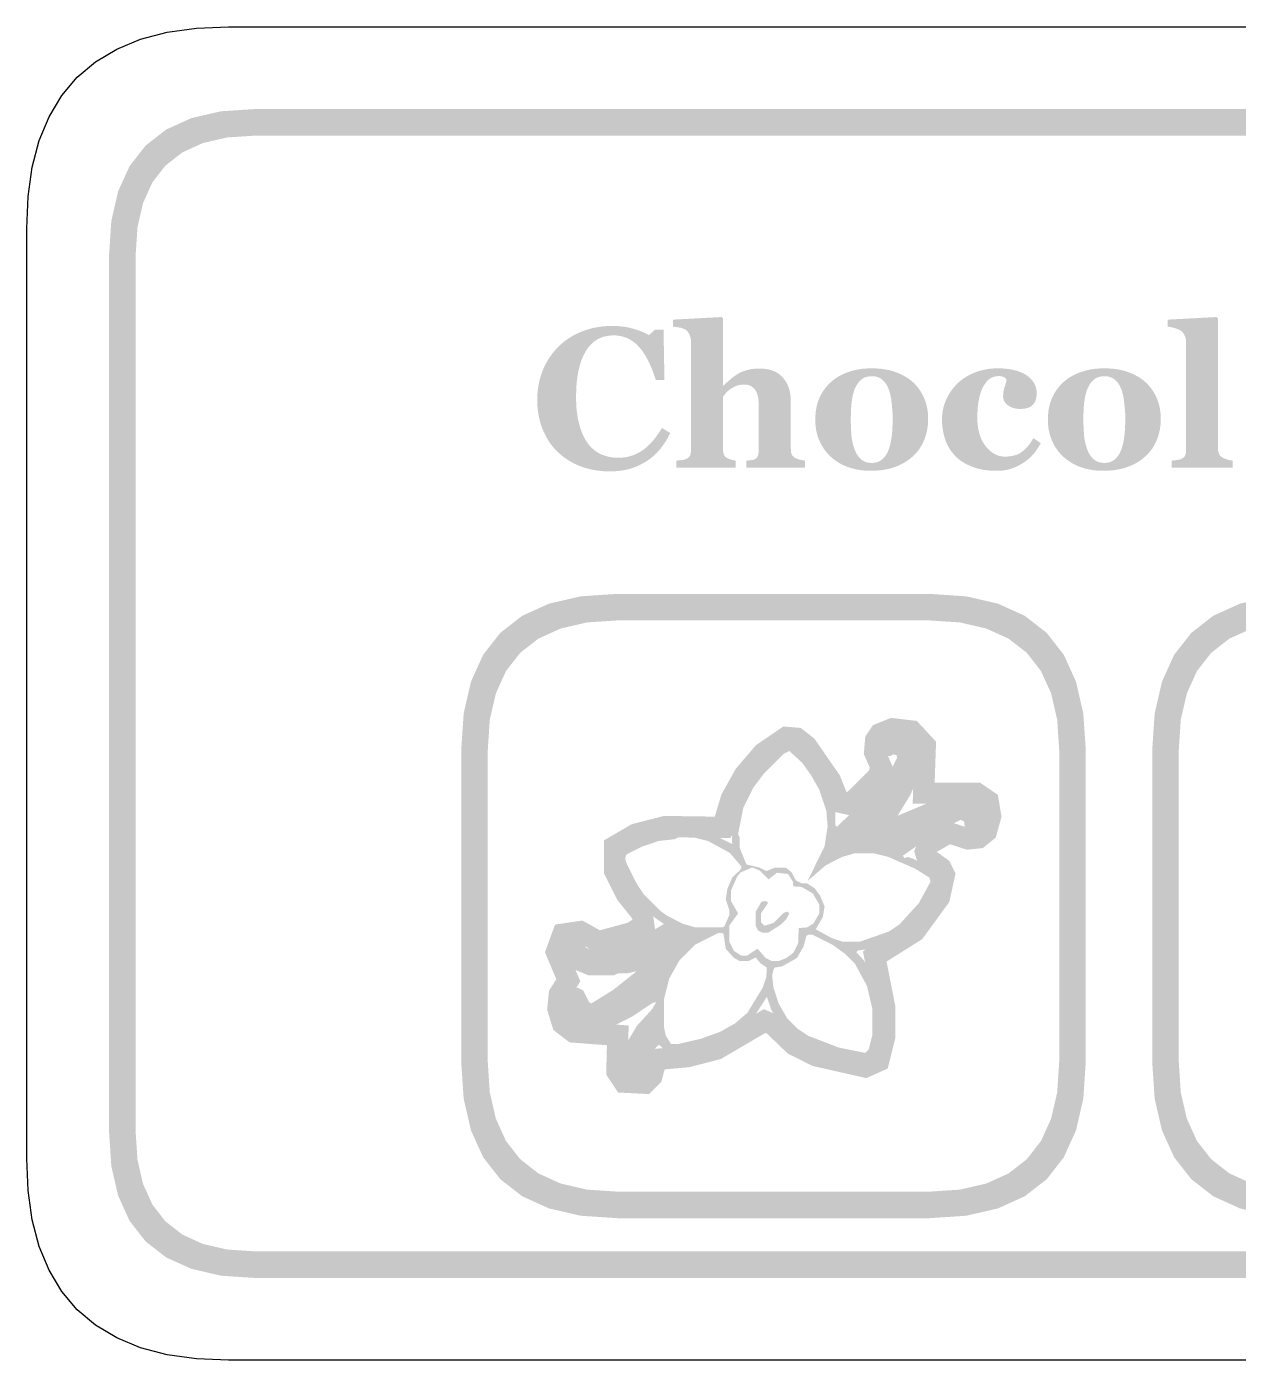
# Model space of a CAD drawing. Header units: millimetres. Extents: x 4 to 272, y 4 to 144.
# Drawn here: x 139.96 to 158.2, y 51.96 to 72.04 of the extents above; entities that cross this region are included whole.
import ezdxf

# ---------------------------------------------------------------- set-up
doc = ezdxf.new("R2010")
doc.units = ezdxf.units.MM
doc.layers.add('CUT', color=1, linetype='Continuous')
doc.layers.add('RASTER', color=7, linetype='Continuous')

msp = doc.modelspace()

# ---------------------------------------------------------------- hatches: boundary and pattern name
at = {"layer": 'RASTER'}
h = msp.add_hatch(color=7, dxfattribs=at)
h.paths.add_polyline_path([(141.2, 68.6), (141.234, 69.116), (141.337, 69.563), (141.509, 69.941), (141.75, 70.25), (142.059, 70.491), (142.438, 70.663), (142.884, 70.766), (143.4, 70.8), (200.6, 70.8), (201.116, 70.766), (201.563, 70.663), (201.941, 70.491), (202.25, 70.25), (202.491, 69.941), (202.663, 69.563), (202.766, 69.116), (202.8, 68.6), (202.8, 55.4), (202.766, 54.884), (202.663, 54.438), (202.491, 54.059), (202.25, 53.75), (201.941, 53.509), (201.563, 53.338), (201.116, 53.234), (200.6, 53.2), (143.4, 53.2), (142.884, 53.234), (142.438, 53.338), (142.059, 53.509), (141.75, 53.75), (141.509, 54.059), (141.337, 54.438), (141.234, 54.884), (141.2, 55.4)])
h.paths.add_polyline_path([(141.6, 68.6), (141.6, 55.4), (141.628, 54.978), (141.712, 54.613), (141.853, 54.303), (142.05, 54.05), (142.303, 53.853), (142.613, 53.712), (142.978, 53.628), (143.4, 53.6), (200.6, 53.6), (201.022, 53.628), (201.388, 53.712), (201.697, 53.853), (201.95, 54.05), (202.147, 54.303), (202.288, 54.613), (202.372, 54.978), (202.4, 55.4), (202.4, 68.6), (202.372, 69.022), (202.288, 69.387), (202.147, 69.697), (201.95, 69.95), (201.697, 70.147), (201.388, 70.288), (201.022, 70.372), (200.6, 70.4), (143.4, 70.4), (142.978, 70.372), (142.613, 70.288), (142.303, 70.147), (142.05, 69.95), (141.853, 69.697), (141.712, 69.387), (141.628, 69.022), (141.6, 68.6)], flags=0)
for points in [[(148.731, 65.344), (148.674, 65.345), (148.619, 65.349), (148.564, 65.355), (148.51, 65.363), (148.457, 65.373), (148.405, 65.386), (148.353, 65.401), (148.303, 65.418), (148.254, 65.438), (148.207, 65.459), (148.161, 65.483), (148.117, 65.509), (148.074, 65.537), (148.033, 65.567), (147.994, 65.599), (147.956, 65.633), (147.921, 65.668), (147.887, 65.706), (147.856, 65.745), (147.826, 65.787), (147.799, 65.83), (147.773, 65.876), (147.749, 65.924), (147.728, 65.973), (147.708, 66.025), (147.691, 66.077), (147.677, 66.131), (147.665, 66.186), (147.656, 66.243), (147.649, 66.3), (147.645, 66.359), (147.644, 66.42), (147.645, 66.479), (147.649, 66.538), (147.656, 66.596), (147.665, 66.652), (147.677, 66.708), (147.691, 66.762), (147.709, 66.815), (147.728, 66.867), (147.75, 66.918), (147.775, 66.967), (147.801, 67.014), (147.83, 67.059), (147.86, 67.103), (147.893, 67.145), (147.928, 67.185), (147.965, 67.224), (148.003, 67.26), (148.043, 67.294), (148.085, 67.325), (148.129, 67.355), (148.175, 67.383), (148.223, 67.408), (148.272, 67.432), (148.324, 67.453), (148.377, 67.472), (148.43, 67.489), (148.485, 67.503), (148.541, 67.514), (148.597, 67.523), (148.654, 67.529), (148.713, 67.533), (148.772, 67.534), (148.815, 67.534), (148.856, 67.532), (148.897, 67.528), (148.937, 67.524), (148.976, 67.518), (149.014, 67.511), (149.051, 67.502), (149.087, 67.493), (149.122, 67.482), (149.155, 67.471), (149.187, 67.46), (149.218, 67.448), (149.247, 67.436), (149.275, 67.424), (149.302, 67.411), (149.327, 67.398), (149.418, 67.479), (149.545, 67.479), (149.559, 66.72), (149.43, 66.72), (149.402, 66.804), (149.372, 66.882), (149.341, 66.954), (149.309, 67.021), (149.275, 67.082), (149.24, 67.137), (149.204, 67.186), (149.166, 67.23), (149.127, 67.268), (149.085, 67.301), (149.041, 67.329), (148.995, 67.352), (148.947, 67.369), (148.897, 67.382), (148.845, 67.39), (148.791, 67.392), (148.724, 67.388), (148.662, 67.377), (148.603, 67.358), (148.549, 67.332), (148.498, 67.297), (148.452, 67.256), (148.41, 67.207), (148.372, 67.15), (148.338, 67.086), (148.309, 67.016), (148.285, 66.94), (148.264, 66.858), (148.249, 66.77), (148.237, 66.676), (148.231, 66.576), (148.229, 66.469), (148.229, 66.409), (148.232, 66.35), (148.235, 66.294), (148.241, 66.24), (148.248, 66.188), (148.256, 66.139), (148.266, 66.092), (148.278, 66.047), (148.29, 66.004), (148.304, 65.963), (148.319, 65.925), (148.334, 65.889), (148.351, 65.855), (148.368, 65.822), (148.386, 65.793), (148.406, 65.765), (148.427, 65.738), (148.45, 65.713), (148.474, 65.69), (148.498, 65.668), (148.524, 65.649), (148.551, 65.631), (148.578, 65.615), (148.606, 65.601), (148.636, 65.589), (148.666, 65.579), (148.697, 65.57), (148.728, 65.562), (148.761, 65.557), (148.794, 65.553), (148.828, 65.55), (148.863, 65.549), (148.913, 65.551), (148.963, 65.556), (149.01, 65.565), (149.057, 65.577), (149.102, 65.593), (149.145, 65.612), (149.187, 65.635), (149.228, 65.661), (149.268, 65.69), (149.307, 65.724), (149.345, 65.76), (149.382, 65.801), (149.418, 65.845), (149.453, 65.892), (149.487, 65.943), (149.521, 65.998), (149.646, 65.921), (149.63, 65.89), (149.614, 65.859), (149.597, 65.829), (149.579, 65.799), (149.561, 65.771), (149.542, 65.743), (149.523, 65.717), (149.503, 65.691), (149.482, 65.666), (149.461, 65.642), (149.439, 65.618), (149.416, 65.596), (149.392, 65.575), (149.368, 65.554), (149.343, 65.534), (149.317, 65.516), (149.288, 65.496), (149.258, 65.478), (149.227, 65.46), (149.195, 65.444), (149.163, 65.429), (149.13, 65.415), (149.096, 65.402), (149.061, 65.39), (149.026, 65.379), (148.988, 65.37), (148.949, 65.362), (148.909, 65.356), (148.867, 65.351), (148.823, 65.347), (148.778, 65.345), (148.731, 65.344)], [(151.675, 65.4), (150.793, 65.4), (150.793, 65.507), (150.801, 65.508), (150.809, 65.508), (150.817, 65.509), (150.825, 65.51), (150.834, 65.511), (150.843, 65.512), (150.853, 65.513), (150.862, 65.514), (150.872, 65.515), (150.881, 65.517), (150.889, 65.518), (150.897, 65.52), (150.904, 65.522), (150.91, 65.524), (150.916, 65.526), (150.921, 65.529), (150.928, 65.533), (150.935, 65.538), (150.941, 65.543), (150.947, 65.549), (150.952, 65.555), (150.957, 65.561), (150.961, 65.568), (150.964, 65.576), (150.967, 65.584), (150.97, 65.593), (150.972, 65.603), (150.973, 65.614), (150.975, 65.626), (150.976, 65.638), (150.976, 65.652), (150.977, 65.667), (150.977, 66.352), (150.976, 66.389), (150.973, 66.423), (150.969, 66.455), (150.962, 66.484), (150.955, 66.511), (150.945, 66.536), (150.933, 66.558), (150.92, 66.578), (150.905, 66.595), (150.889, 66.61), (150.871, 66.623), (150.852, 66.634), (150.831, 66.642), (150.809, 66.648), (150.785, 66.651), (150.76, 66.652), (150.745, 66.652), (150.731, 66.651), (150.717, 66.65), (150.703, 66.648), (150.69, 66.646), (150.676, 66.643), (150.663, 66.639), (150.651, 66.635), (150.638, 66.63), (150.626, 66.625), (150.613, 66.619), (150.601, 66.613), (150.588, 66.607), (150.576, 66.599), (150.564, 66.592), (150.552, 66.584), (150.541, 66.576), (150.532, 66.569), (150.522, 66.561), (150.513, 66.554), (150.505, 66.546), (150.498, 66.539), (150.49, 66.531), (150.484, 66.524), (150.477, 66.516), (150.471, 66.509), (150.466, 66.501), (150.46, 66.495), (150.455, 66.488), (150.45, 66.482), (150.445, 66.475), (150.44, 66.469), (150.44, 65.683), (150.441, 65.67), (150.441, 65.657), (150.442, 65.645), (150.444, 65.634), (150.446, 65.624), (150.448, 65.614), (150.451, 65.605), (150.454, 65.597), (150.457, 65.589), (150.462, 65.582), (150.467, 65.575), (150.473, 65.568), (150.479, 65.562), (150.487, 65.556), (150.495, 65.55), (150.503, 65.545), (150.509, 65.542), (150.515, 65.539), (150.522, 65.536), (150.529, 65.533), (150.536, 65.53), (150.544, 65.527), (150.553, 65.524), (150.561, 65.522), (150.57, 65.519), (150.579, 65.517), (150.588, 65.515), (150.597, 65.513), (150.605, 65.511), (150.614, 65.509), (150.622, 65.508), (150.631, 65.507), (150.631, 65.4), (149.74, 65.4), (149.74, 65.507), (149.75, 65.508), (149.759, 65.508), (149.768, 65.509), (149.778, 65.51), (149.787, 65.511), (149.796, 65.512), (149.805, 65.513), (149.814, 65.514), (149.823, 65.515), (149.832, 65.517), (149.84, 65.518), (149.848, 65.52), (149.856, 65.522), (149.864, 65.524), (149.871, 65.526), (149.878, 65.529), (149.889, 65.534), (149.899, 65.539), (149.909, 65.544), (149.917, 65.55), (149.925, 65.557), (149.931, 65.564), (149.937, 65.571), (149.942, 65.579), (149.946, 65.588), (149.949, 65.597), (149.952, 65.607), (149.954, 65.618), (149.956, 65.629), (149.957, 65.641), (149.958, 65.653), (149.958, 65.667), (149.958, 67.3), (149.958, 67.312), (149.957, 67.324), (149.955, 67.336), (149.953, 67.348), (149.95, 67.361), (149.946, 67.374), (149.942, 67.386), (149.937, 67.4), (149.931, 67.412), (149.924, 67.424), (149.918, 67.435), (149.91, 67.446), (149.902, 67.455), (149.894, 67.464), (149.885, 67.472), (149.875, 67.479), (149.867, 67.483), (149.859, 67.488), (149.849, 67.492), (149.839, 67.496), (149.828, 67.499), (149.816, 67.503), (149.804, 67.506), (149.79, 67.509), (149.776, 67.511), (149.763, 67.514), (149.75, 67.516), (149.737, 67.518), (149.725, 67.519), (149.713, 67.521), (149.702, 67.522), (149.69, 67.523), (149.69, 67.629), (150.418, 67.668), (150.44, 67.644), (150.44, 66.636), (150.446, 66.636), (150.46, 66.649), (150.473, 66.661), (150.486, 66.672), (150.499, 66.684), (150.512, 66.695), (150.524, 66.706), (150.535, 66.716), (150.547, 66.726), (150.558, 66.736), (150.57, 66.747), (150.583, 66.757), (150.596, 66.767), (150.61, 66.777), (150.625, 66.787), (150.64, 66.797), (150.656, 66.808), (150.67, 66.816), (150.685, 66.825), (150.701, 66.833), (150.718, 66.84), (150.736, 66.848), (150.756, 66.855), (150.776, 66.861), (150.797, 66.868), (150.819, 66.874), (150.842, 66.879), (150.864, 66.883), (150.888, 66.886), (150.912, 66.889), (150.936, 66.891), (150.96, 66.892), (150.985, 66.893), (151.043, 66.891), (151.097, 66.884), (151.147, 66.874), (151.193, 66.859), (151.236, 66.839), (151.275, 66.816), (151.31, 66.788), (151.342, 66.756), (151.37, 66.721), (151.394, 66.683), (151.415, 66.642), (151.432, 66.599), (151.445, 66.552), (151.454, 66.503), (151.46, 66.452), (151.461, 66.398), (151.461, 65.68), (151.462, 65.667), (151.462, 65.654), (151.464, 65.642), (151.465, 65.631), (151.468, 65.621), (151.47, 65.611), (151.474, 65.602), (151.478, 65.593), (151.482, 65.586), (151.487, 65.578), (151.494, 65.571), (151.501, 65.564), (151.509, 65.558), (151.517, 65.552), (151.527, 65.547), (151.538, 65.542), (151.544, 65.539), (151.551, 65.536), (151.558, 65.534), (151.565, 65.531), (151.573, 65.529), (151.58, 65.526), (151.588, 65.524), (151.596, 65.522), (151.604, 65.519), (151.613, 65.517), (151.622, 65.515), (151.632, 65.514), (151.642, 65.512), (151.653, 65.51), (151.664, 65.508), (151.675, 65.507)], [(158.11, 65.4), (157.192, 65.4), (157.192, 65.507), (157.201, 65.508), (157.211, 65.508), (157.22, 65.509), (157.229, 65.51), (157.239, 65.511), (157.248, 65.512), (157.257, 65.513), (157.266, 65.514), (157.275, 65.515), (157.283, 65.517), (157.292, 65.518), (157.3, 65.52), (157.308, 65.522), (157.315, 65.524), (157.323, 65.526), (157.33, 65.529), (157.341, 65.534), (157.351, 65.539), (157.361, 65.544), (157.369, 65.55), (157.376, 65.557), (157.383, 65.564), (157.389, 65.571), (157.393, 65.579), (157.397, 65.588), (157.401, 65.597), (157.404, 65.607), (157.406, 65.618), (157.408, 65.629), (157.409, 65.641), (157.41, 65.653), (157.41, 65.667), (157.41, 67.29), (157.41, 67.303), (157.409, 67.317), (157.407, 67.33), (157.404, 67.343), (157.401, 67.356), (157.397, 67.369), (157.393, 67.381), (157.387, 67.393), (157.382, 67.404), (157.375, 67.415), (157.368, 67.425), (157.361, 67.435), (157.353, 67.444), (157.345, 67.452), (157.336, 67.459), (157.327, 67.465), (157.319, 67.47), (157.31, 67.475), (157.3, 67.48), (157.29, 67.484), (157.278, 67.489), (157.266, 67.493), (157.252, 67.498), (157.238, 67.502), (157.223, 67.506), (157.209, 67.51), (157.195, 67.513), (157.182, 67.516), (157.169, 67.518), (157.157, 67.52), (157.145, 67.522), (157.133, 67.523), (157.133, 67.629), (157.87, 67.668), (157.892, 67.644), (157.892, 65.686), (157.892, 65.672), (157.893, 65.66), (157.895, 65.648), (157.897, 65.637), (157.9, 65.626), (157.903, 65.616), (157.907, 65.606), (157.911, 65.598), (157.916, 65.59), (157.922, 65.582), (157.929, 65.575), (157.936, 65.568), (157.944, 65.561), (157.953, 65.555), (157.962, 65.55), (157.973, 65.545), (157.98, 65.542), (157.987, 65.539), (157.995, 65.536), (158.003, 65.533), (158.01, 65.53), (158.018, 65.527), (158.026, 65.524), (158.034, 65.522), (158.042, 65.519), (158.051, 65.517), (158.06, 65.515), (158.069, 65.513), (158.079, 65.511), (158.089, 65.509), (158.1, 65.508), (158.11, 65.507)], [(154.554, 65.353), (154.504, 65.354), (154.455, 65.357), (154.408, 65.361), (154.362, 65.368), (154.318, 65.376), (154.275, 65.386), (154.234, 65.399), (154.194, 65.412), (154.156, 65.428), (154.12, 65.445), (154.085, 65.463), (154.052, 65.483), (154.021, 65.503), (153.991, 65.526), (153.963, 65.549), (153.937, 65.574), (153.913, 65.601), (153.89, 65.629), (153.868, 65.658), (153.849, 65.688), (153.831, 65.719), (153.814, 65.752), (153.799, 65.785), (153.786, 65.82), (153.774, 65.856), (153.764, 65.893), (153.756, 65.93), (153.749, 65.969), (153.743, 66.008), (153.739, 66.048), (153.737, 66.088), (153.736, 66.129), (153.737, 66.167), (153.74, 66.205), (153.745, 66.242), (153.752, 66.278), (153.76, 66.314), (153.771, 66.35), (153.783, 66.385), (153.797, 66.42), (153.813, 66.453), (153.83, 66.486), (153.849, 66.518), (153.869, 66.549), (153.89, 66.578), (153.913, 66.607), (153.937, 66.635), (153.962, 66.661), (153.989, 66.687), (154.019, 66.712), (154.049, 66.735), (154.082, 66.757), (154.116, 66.778), (154.152, 66.797), (154.189, 66.815), (154.228, 66.832), (154.268, 66.847), (154.309, 66.86), (154.352, 66.871), (154.395, 66.88), (154.439, 66.887), (154.485, 66.892), (154.531, 66.895), (154.579, 66.896), (154.644, 66.894), (154.706, 66.889), (154.765, 66.881), (154.82, 66.87), (154.871, 66.856), (154.919, 66.838), (154.964, 66.818), (155.005, 66.794), (155.042, 66.767), (155.073, 66.738), (155.1, 66.707), (155.122, 66.674), (155.14, 66.639), (155.152, 66.601), (155.159, 66.561), (155.162, 66.519), (155.161, 66.493), (155.158, 66.469), (155.154, 66.446), (155.148, 66.424), (155.14, 66.403), (155.13, 66.384), (155.119, 66.366), (155.106, 66.349), (155.091, 66.334), (155.073, 66.321), (155.053, 66.31), (155.03, 66.301), (155.005, 66.294), (154.977, 66.289), (154.947, 66.286), (154.914, 66.285), (154.887, 66.286), (154.861, 66.288), (154.837, 66.292), (154.813, 66.298), (154.791, 66.305), (154.769, 66.314), (154.749, 66.325), (154.73, 66.338), (154.713, 66.351), (154.698, 66.366), (154.685, 66.382), (154.675, 66.398), (154.667, 66.416), (154.661, 66.435), (154.657, 66.454), (154.656, 66.475), (154.657, 66.493), (154.658, 66.511), (154.66, 66.529), (154.662, 66.547), (154.665, 66.564), (154.669, 66.582), (154.674, 66.6), (154.68, 66.617), (154.685, 66.634), (154.69, 66.65), (154.695, 66.665), (154.698, 66.679), (154.702, 66.692), (154.704, 66.704), (154.706, 66.715), (154.708, 66.724), (154.703, 66.731), (154.699, 66.737), (154.694, 66.742), (154.689, 66.747), (154.684, 66.752), (154.678, 66.757), (154.673, 66.761), (154.667, 66.765), (154.66, 66.768), (154.652, 66.771), (154.644, 66.773), (154.635, 66.775), (154.625, 66.776), (154.613, 66.778), (154.602, 66.778), (154.589, 66.778), (154.573, 66.778), (154.557, 66.776), (154.541, 66.774), (154.526, 66.771), (154.511, 66.766), (154.497, 66.761), (154.482, 66.755), (154.469, 66.748), (154.455, 66.739), (154.442, 66.729), (154.429, 66.718), (154.416, 66.705), (154.404, 66.691), (154.392, 66.675), (154.38, 66.658), (154.368, 66.639), (154.357, 66.62), (154.346, 66.6), (154.336, 66.577), (154.327, 66.554), (154.318, 66.528), (154.31, 66.501), (154.302, 66.473), (154.295, 66.443), (154.289, 66.411), (154.283, 66.378), (154.279, 66.344), (154.275, 66.307), (154.272, 66.27), (154.27, 66.23), (154.268, 66.19), (154.268, 66.147), (154.27, 66.083), (154.276, 66.023), (154.285, 65.966), (154.299, 65.912), (154.316, 65.861), (154.337, 65.813), (154.362, 65.768), (154.39, 65.727), (154.422, 65.689), (154.455, 65.657), (154.489, 65.629), (154.525, 65.607), (154.562, 65.589), (154.601, 65.577), (154.641, 65.569), (154.683, 65.567), (154.722, 65.568), (154.76, 65.572), (154.795, 65.577), (154.829, 65.585), (154.86, 65.595), (154.889, 65.608), (154.916, 65.623), (154.941, 65.64), (154.965, 65.659), (154.988, 65.68), (155.01, 65.702), (155.032, 65.727), (155.053, 65.754), (155.073, 65.782), (155.093, 65.813), (155.112, 65.845), (155.222, 65.769), (155.21, 65.747), (155.198, 65.725), (155.185, 65.704), (155.172, 65.684), (155.158, 65.663), (155.144, 65.644), (155.129, 65.625), (155.113, 65.606), (155.097, 65.588), (155.08, 65.57), (155.063, 65.553), (155.044, 65.536), (155.025, 65.52), (155.005, 65.504), (154.984, 65.489), (154.962, 65.475), (154.939, 65.46), (154.916, 65.447), (154.893, 65.434), (154.869, 65.422), (154.846, 65.411), (154.822, 65.401), (154.799, 65.392), (154.775, 65.384), (154.751, 65.377), (154.725, 65.37), (154.699, 65.365), (154.672, 65.361), (154.644, 65.357), (154.615, 65.355), (154.585, 65.354), (154.554, 65.353)]]:
    msp.add_hatch(color=7, dxfattribs=at).paths.add_polyline_path(points)
h = msp.add_hatch(color=7, dxfattribs=at)
h.paths.add_polyline_path([(153.306, 66.68), (153.332, 66.654), (153.357, 66.627), (153.38, 66.599), (153.401, 66.569), (153.421, 66.538), (153.439, 66.506), (153.456, 66.473), (153.471, 66.439), (153.485, 66.403), (153.496, 66.367), (153.506, 66.33), (153.514, 66.292), (153.52, 66.254), (153.525, 66.214), (153.527, 66.175), (153.528, 66.134), (153.527, 66.094), (153.525, 66.054), (153.52, 66.015), (153.514, 65.976), (153.506, 65.938), (153.497, 65.9), (153.485, 65.863), (153.472, 65.827), (153.457, 65.792), (153.44, 65.757), (153.422, 65.725), (153.403, 65.693), (153.381, 65.663), (153.358, 65.634), (153.333, 65.606), (153.307, 65.58), (153.278, 65.554), (153.246, 65.528), (153.214, 65.505), (153.18, 65.483), (153.145, 65.463), (153.108, 65.444), (153.07, 65.427), (153.031, 65.412), (152.99, 65.398), (152.948, 65.386), (152.904, 65.376), (152.859, 65.368), (152.812, 65.361), (152.764, 65.357), (152.715, 65.354), (152.664, 65.353), (152.62, 65.354), (152.576, 65.356), (152.534, 65.36), (152.492, 65.366), (152.452, 65.373), (152.412, 65.382), (152.373, 65.392), (152.335, 65.404), (152.298, 65.418), (152.262, 65.433), (152.227, 65.45), (152.194, 65.468), (152.161, 65.489), (152.129, 65.51), (152.099, 65.533), (152.069, 65.558), (152.042, 65.583), (152.017, 65.61), (151.992, 65.638), (151.97, 65.668), (151.948, 65.699), (151.929, 65.731), (151.91, 65.765), (151.894, 65.801), (151.878, 65.837), (151.865, 65.875), (151.854, 65.914), (151.845, 65.954), (151.838, 65.994), (151.833, 66.036), (151.83, 66.079), (151.829, 66.124), (151.83, 66.167), (151.833, 66.209), (151.837, 66.25), (151.843, 66.29), (151.851, 66.328), (151.861, 66.365), (151.872, 66.402), (151.885, 66.436), (151.9, 66.47), (151.917, 66.503), (151.936, 66.535), (151.956, 66.566), (151.978, 66.596), (152.002, 66.625), (152.027, 66.653), (152.055, 66.68), (152.083, 66.705), (152.112, 66.729), (152.143, 66.751), (152.176, 66.771), (152.21, 66.79), (152.246, 66.808), (152.283, 66.824), (152.322, 66.839), (152.362, 66.852), (152.404, 66.864), (152.446, 66.874), (152.49, 66.882), (152.535, 66.888), (152.581, 66.892), (152.629, 66.895), (152.677, 66.896), (152.728, 66.895), (152.777, 66.892), (152.824, 66.888), (152.87, 66.882), (152.914, 66.874), (152.957, 66.864), (152.999, 66.852), (153.038, 66.839), (153.077, 66.824), (153.114, 66.808), (153.149, 66.79), (153.183, 66.771), (153.216, 66.751), (153.247, 66.729), (153.277, 66.705), (153.306, 66.68)])
h.paths.add_polyline_path([(152.931, 65.665), (152.938, 65.686), (152.946, 65.708), (152.952, 65.732), (152.959, 65.756), (152.964, 65.781), (152.97, 65.808), (152.974, 65.836), (152.978, 65.864), (152.982, 65.894), (152.985, 65.925), (152.988, 65.958), (152.99, 65.991), (152.991, 66.026), (152.993, 66.062), (152.993, 66.099), (152.994, 66.137), (152.993, 66.163), (152.993, 66.19), (152.992, 66.218), (152.99, 66.247), (152.988, 66.276), (152.985, 66.307), (152.982, 66.339), (152.979, 66.371), (152.975, 66.403), (152.971, 66.434), (152.966, 66.462), (152.961, 66.489), (152.955, 66.514), (152.949, 66.538), (152.942, 66.559), (152.935, 66.579), (152.926, 66.602), (152.916, 66.623), (152.905, 66.643), (152.893, 66.662), (152.881, 66.679), (152.867, 66.695), (152.853, 66.71), (152.838, 66.724), (152.822, 66.737), (152.804, 66.747), (152.786, 66.756), (152.767, 66.764), (152.747, 66.77), (152.726, 66.774), (152.703, 66.776), (152.68, 66.777), (152.655, 66.776), (152.631, 66.773), (152.608, 66.769), (152.587, 66.763), (152.566, 66.755), (152.548, 66.745), (152.53, 66.733), (152.514, 66.72), (152.499, 66.705), (152.485, 66.689), (152.471, 66.672), (152.459, 66.654), (152.447, 66.635), (152.437, 66.615), (152.427, 66.594), (152.418, 66.572), (152.411, 66.551), (152.404, 66.528), (152.398, 66.505), (152.392, 66.481), (152.387, 66.456), (152.383, 66.431), (152.379, 66.404), (152.375, 66.376), (152.373, 66.348), (152.37, 66.32), (152.368, 66.291), (152.367, 66.262), (152.365, 66.233), (152.365, 66.203), (152.364, 66.173), (152.364, 66.143), (152.364, 66.104), (152.364, 66.066), (152.365, 66.031), (152.366, 65.997), (152.368, 65.965), (152.37, 65.934), (152.372, 65.905), (152.374, 65.878), (152.377, 65.852), (152.381, 65.826), (152.386, 65.8), (152.392, 65.773), (152.398, 65.747), (152.406, 65.721), (152.414, 65.694), (152.424, 65.668), (152.433, 65.646), (152.443, 65.625), (152.453, 65.605), (152.465, 65.587), (152.477, 65.569), (152.491, 65.553), (152.505, 65.538), (152.521, 65.525), (152.537, 65.512), (152.554, 65.501), (152.572, 65.492), (152.592, 65.485), (152.612, 65.479), (152.634, 65.475), (152.657, 65.473), (152.68, 65.472), (152.702, 65.473), (152.723, 65.475), (152.743, 65.479), (152.762, 65.484), (152.78, 65.491), (152.798, 65.499), (152.815, 65.509), (152.831, 65.521), (152.846, 65.534), (152.861, 65.548), (152.875, 65.564), (152.887, 65.581), (152.899, 65.6), (152.911, 65.62), (152.921, 65.642), (152.931, 65.665)], flags=0)
h = msp.add_hatch(color=7, dxfattribs=at)
h.paths.add_polyline_path([(156.807, 66.68), (156.833, 66.654), (156.858, 66.627), (156.881, 66.599), (156.902, 66.569), (156.922, 66.538), (156.94, 66.506), (156.957, 66.473), (156.972, 66.439), (156.986, 66.403), (156.997, 66.367), (157.007, 66.33), (157.015, 66.292), (157.021, 66.254), (157.026, 66.214), (157.028, 66.175), (157.029, 66.134), (157.028, 66.094), (157.026, 66.054), (157.021, 66.015), (157.015, 65.976), (157.007, 65.938), (156.998, 65.9), (156.986, 65.863), (156.973, 65.827), (156.958, 65.792), (156.941, 65.757), (156.923, 65.725), (156.904, 65.693), (156.882, 65.663), (156.859, 65.634), (156.834, 65.606), (156.808, 65.58), (156.778, 65.554), (156.747, 65.528), (156.715, 65.505), (156.681, 65.483), (156.646, 65.463), (156.609, 65.444), (156.571, 65.427), (156.532, 65.412), (156.491, 65.398), (156.449, 65.386), (156.405, 65.376), (156.36, 65.368), (156.313, 65.361), (156.265, 65.357), (156.216, 65.354), (156.165, 65.353), (156.121, 65.354), (156.077, 65.356), (156.035, 65.36), (155.993, 65.366), (155.953, 65.373), (155.913, 65.382), (155.874, 65.392), (155.836, 65.404), (155.799, 65.418), (155.763, 65.433), (155.728, 65.45), (155.695, 65.468), (155.662, 65.489), (155.63, 65.51), (155.6, 65.533), (155.57, 65.558), (155.543, 65.583), (155.518, 65.61), (155.493, 65.638), (155.471, 65.668), (155.449, 65.699), (155.43, 65.731), (155.411, 65.765), (155.395, 65.801), (155.379, 65.837), (155.366, 65.875), (155.355, 65.914), (155.346, 65.954), (155.339, 65.994), (155.334, 66.036), (155.331, 66.079), (155.33, 66.124), (155.331, 66.167), (155.334, 66.209), (155.338, 66.25), (155.344, 66.29), (155.352, 66.328), (155.362, 66.365), (155.373, 66.402), (155.386, 66.436), (155.401, 66.47), (155.418, 66.503), (155.437, 66.535), (155.457, 66.566), (155.479, 66.596), (155.503, 66.625), (155.528, 66.653), (155.556, 66.68), (155.584, 66.705), (155.613, 66.729), (155.644, 66.751), (155.677, 66.771), (155.711, 66.79), (155.747, 66.808), (155.784, 66.824), (155.823, 66.839), (155.863, 66.852), (155.905, 66.864), (155.947, 66.874), (155.991, 66.882), (156.036, 66.888), (156.082, 66.892), (156.13, 66.895), (156.178, 66.896), (156.229, 66.895), (156.278, 66.892), (156.325, 66.888), (156.371, 66.882), (156.415, 66.874), (156.458, 66.864), (156.5, 66.852), (156.539, 66.839), (156.578, 66.824), (156.615, 66.808), (156.65, 66.79), (156.684, 66.771), (156.717, 66.751), (156.748, 66.729), (156.778, 66.705), (156.807, 66.68)])
h.paths.add_polyline_path([(156.432, 65.665), (156.439, 65.686), (156.447, 65.708), (156.453, 65.732), (156.46, 65.756), (156.465, 65.781), (156.471, 65.808), (156.475, 65.836), (156.479, 65.864), (156.483, 65.894), (156.486, 65.925), (156.489, 65.958), (156.491, 65.991), (156.492, 66.026), (156.494, 66.062), (156.494, 66.099), (156.495, 66.137), (156.494, 66.163), (156.494, 66.19), (156.493, 66.218), (156.491, 66.247), (156.489, 66.276), (156.486, 66.307), (156.483, 66.339), (156.48, 66.371), (156.476, 66.403), (156.472, 66.434), (156.467, 66.462), (156.462, 66.489), (156.456, 66.514), (156.45, 66.538), (156.443, 66.559), (156.436, 66.579), (156.427, 66.602), (156.417, 66.623), (156.406, 66.643), (156.394, 66.662), (156.382, 66.679), (156.368, 66.695), (156.354, 66.71), (156.339, 66.724), (156.323, 66.737), (156.305, 66.747), (156.287, 66.756), (156.268, 66.764), (156.248, 66.77), (156.227, 66.774), (156.204, 66.776), (156.181, 66.777), (156.156, 66.776), (156.132, 66.773), (156.109, 66.769), (156.088, 66.763), (156.067, 66.755), (156.049, 66.745), (156.031, 66.733), (156.015, 66.72), (156, 66.705), (155.986, 66.689), (155.972, 66.672), (155.96, 66.654), (155.948, 66.635), (155.938, 66.615), (155.928, 66.594), (155.919, 66.572), (155.912, 66.551), (155.905, 66.528), (155.899, 66.505), (155.893, 66.481), (155.888, 66.456), (155.884, 66.431), (155.88, 66.404), (155.876, 66.376), (155.874, 66.348), (155.871, 66.32), (155.869, 66.291), (155.868, 66.262), (155.866, 66.233), (155.865, 66.203), (155.865, 66.173), (155.865, 66.143), (155.865, 66.104), (155.865, 66.066), (155.866, 66.031), (155.867, 65.997), (155.869, 65.965), (155.871, 65.934), (155.873, 65.905), (155.875, 65.878), (155.878, 65.852), (155.882, 65.826), (155.887, 65.8), (155.893, 65.773), (155.899, 65.747), (155.907, 65.721), (155.915, 65.694), (155.925, 65.668), (155.934, 65.646), (155.943, 65.625), (155.954, 65.605), (155.966, 65.587), (155.978, 65.569), (155.992, 65.553), (156.006, 65.538), (156.021, 65.525), (156.038, 65.512), (156.055, 65.501), (156.073, 65.492), (156.093, 65.485), (156.113, 65.479), (156.135, 65.475), (156.158, 65.473), (156.181, 65.472), (156.203, 65.473), (156.224, 65.475), (156.244, 65.479), (156.263, 65.484), (156.281, 65.491), (156.299, 65.499), (156.316, 65.509), (156.332, 65.521), (156.347, 65.534), (156.362, 65.548), (156.376, 65.564), (156.388, 65.581), (156.4, 65.6), (156.412, 65.62), (156.422, 65.642), (156.432, 65.665)], flags=0)
h = msp.add_hatch(color=7, dxfattribs=at)
h.paths.add_polyline_path([(146.5, 61.15), (146.537, 61.701), (146.647, 62.178), (146.83, 62.582), (147.087, 62.912), (147.418, 63.17), (147.822, 63.353), (148.299, 63.463), (148.85, 63.5), (153.55, 63.5), (154.101, 63.463), (154.578, 63.353), (154.982, 63.17), (155.313, 62.912), (155.57, 62.582), (155.753, 62.178), (155.863, 61.701), (155.9, 61.15), (155.9, 56.45), (155.863, 55.899), (155.753, 55.422), (155.57, 55.018), (155.313, 54.687), (154.982, 54.43), (154.578, 54.247), (154.101, 54.137), (153.55, 54.1), (148.85, 54.1), (148.299, 54.137), (147.822, 54.247), (147.418, 54.43), (147.088, 54.688), (146.83, 55.018), (146.647, 55.422), (146.537, 55.899), (146.5, 56.45)])
h.paths.add_polyline_path([(146.9, 61.15), (146.9, 56.45), (146.93, 55.993), (147.022, 55.597), (147.174, 55.262), (147.388, 54.988), (147.662, 54.774), (147.997, 54.622), (148.393, 54.53), (148.85, 54.5), (153.55, 54.5), (154.007, 54.53), (154.403, 54.622), (154.738, 54.774), (155.013, 54.988), (155.226, 55.262), (155.378, 55.597), (155.47, 55.993), (155.5, 56.45), (155.5, 61.15), (155.47, 61.607), (155.378, 62.003), (155.226, 62.338), (155.013, 62.613), (154.738, 62.826), (154.403, 62.978), (154.007, 63.07), (153.55, 63.1), (148.85, 63.1), (148.393, 63.07), (147.997, 62.978), (147.662, 62.826), (147.388, 62.613), (147.174, 62.338), (147.022, 62.003), (146.93, 61.607), (146.9, 61.15)], flags=0)
h = msp.add_hatch(color=7, dxfattribs=at)
h.paths.add_polyline_path([(156.9, 61.15), (156.937, 61.701), (157.047, 62.178), (157.23, 62.582), (157.488, 62.912), (157.818, 63.17), (158.222, 63.353), (158.699, 63.463), (159.25, 63.5), (163.95, 63.5), (164.501, 63.463), (164.978, 63.353), (165.382, 63.17), (165.713, 62.912), (165.97, 62.582), (166.153, 62.178), (166.263, 61.701), (166.3, 61.15), (166.3, 56.45), (166.263, 55.899), (166.153, 55.422), (165.97, 55.018), (165.713, 54.687), (165.382, 54.43), (164.978, 54.247), (164.501, 54.137), (163.95, 54.1), (159.25, 54.1), (158.699, 54.137), (158.222, 54.247), (157.818, 54.43), (157.488, 54.688), (157.23, 55.018), (157.047, 55.422), (156.937, 55.899), (156.9, 56.45)])
h.paths.add_polyline_path([(157.3, 61.15), (157.3, 56.45), (157.33, 55.993), (157.422, 55.597), (157.574, 55.262), (157.788, 54.988), (158.062, 54.774), (158.397, 54.622), (158.793, 54.53), (159.25, 54.5), (163.95, 54.5), (164.407, 54.53), (164.803, 54.622), (165.138, 54.774), (165.413, 54.988), (165.626, 55.262), (165.778, 55.597), (165.87, 55.993), (165.9, 56.45), (165.9, 61.15), (165.87, 61.607), (165.778, 62.003), (165.626, 62.338), (165.413, 62.613), (165.138, 62.826), (164.803, 62.978), (164.407, 63.07), (163.95, 63.1), (159.25, 63.1), (158.793, 63.07), (158.397, 62.978), (158.062, 62.826), (157.788, 62.613), (157.574, 62.338), (157.422, 62.003), (157.33, 61.607), (157.3, 61.15)], flags=0)
h = msp.add_hatch(color=7, dxfattribs=at)
h.paths.add_polyline_path([(152.968, 61.633), (153.357, 61.587), (153.647, 61.275), (153.626, 60.659), (154.308, 60.659), (154.578, 60.473), (154.632, 60.142), (154.545, 59.831), (154.351, 59.673), (154.111, 59.648), (153.857, 59.73), (153.661, 59.617), (153.657, 59.607), (153.654, 59.617), (153.844, 59.482), (153.94, 59.29), (153.846, 58.861), (153.439, 58.302), (152.902, 57.964), (153.033, 57.296), (153.033, 56.809), (152.919, 56.353), (152.597, 56.209), (151.79, 56.392), (151.414, 56.579), (151.106, 56.876), (151.077, 56.889), (150.407, 56.496), (149.928, 56.373), (149.562, 56.341), (149.513, 56.156), (149.326, 55.969), (148.861, 55.992), (148.682, 56.261), (148.693, 56.704), (148.13, 56.747), (147.887, 56.935), (147.793, 57.237), (147.821, 57.526), (147.932, 57.697), (147.76, 58.103), (147.912, 58.52), (148.323, 58.582), (148.588, 58.435), (149.004, 58.548), (149.075, 58.593), (149.071, 58.615), (148.852, 58.889), (148.649, 59.292), (148.649, 59.789), (149.066, 60.032), (149.553, 60.157), (150.317, 60.146), (150.415, 60.477), (150.631, 60.865), (150.937, 61.223), (151.35, 61.504), (151.611, 61.481), (151.816, 61.32), (152.199, 60.767), (152.303, 60.504), (152.299, 60.505), (152.636, 60.837), (152.65, 60.884), (152.559, 61.089), (152.582, 61.352), (152.695, 61.522)])
h.paths.add_polyline_path([(153.012, 61.306), (152.907, 61.263), (152.893, 61.242), (152.885, 61.143), (152.99, 60.907), (152.919, 60.667), (152.4, 60.154), (152.067, 60.229), (151.915, 60.615), (151.58, 61.098), (151.488, 61.171), (151.436, 61.175), (151.152, 60.983), (150.895, 60.681), (150.712, 60.352), (150.555, 59.822), (149.591, 59.837), (149.189, 59.733), (148.969, 59.605), (148.969, 59.368), (149.122, 59.063), (149.376, 58.747), (149.42, 58.435), (149.135, 58.251), (148.546, 58.093), (148.263, 58.249), (148.148, 58.232), (148.104, 58.111), (148.293, 57.666), (148.132, 57.418), (148.118, 57.27), (148.163, 57.126), (148.25, 57.059), (149.02, 57.001), (149.005, 56.354), (149.038, 56.304), (149.201, 56.296), (149.226, 56.321), (149.31, 56.641), (149.874, 56.689), (150.284, 56.795), (151.054, 57.247), (151.286, 57.147), (151.6, 56.844), (151.898, 56.696), (152.564, 56.545), (152.646, 56.581), (152.713, 56.848), (152.713, 57.265), (152.546, 58.118), (153.216, 58.54), (153.548, 58.995), (153.603, 59.248), (153.593, 59.268), (153.379, 59.42), (153.317, 59.627), (153.409, 59.84), (153.819, 60.078), (154.145, 59.973), (154.223, 59.981), (154.264, 60.014), (154.304, 60.16), (154.284, 60.287), (154.208, 60.339), (153.295, 60.339), (153.322, 61.154), (153.203, 61.283), (153.012, 61.306)], flags=0)
h = msp.add_hatch(color=7, dxfattribs=at)
h.paths.add_polyline_path([(153.014, 61.393), (153.166, 61.401), (153.253, 61.355), (153.36, 61.276), (153.431, 61.135), (153.431, 60.895), (153.405, 60.789), (153.253, 60.462), (153.067, 60.159), (153.617, 60.39), (153.963, 60.47), (154.176, 60.444), (154.316, 60.372), (154.37, 60.319), (154.415, 60.204), (154.354, 60), (154.263, 59.904), (154.229, 59.885), (154.088, 59.904), (154.069, 60.071), (154.016, 60.098), (153.663, 59.92), (153.147, 59.558), (153.173, 59.521), (153.219, 59.54), (153.298, 59.513), (153.546, 59.388), (153.679, 59.282), (153.697, 59.168), (153.644, 59.035), (153.546, 58.841), (153.413, 58.655), (153.147, 58.389), (152.9, 58.237), (152.687, 58.158), (152.474, 58.131), (152.448, 58.104), (152.562, 57.98), (152.687, 57.732), (152.793, 57.307), (152.793, 56.802), (152.695, 56.502), (152.607, 56.456), (152.395, 56.483), (151.836, 56.642), (151.589, 56.767), (151.27, 57.06), (151.172, 57.227), (151.1, 57.432), (150.861, 57.06), (150.595, 56.874), (150.295, 56.722), (149.763, 56.589), (149.604, 56.589), (149.479, 56.714), (149.356, 56.597), (149.285, 56.483), (149.311, 56.377), (149.293, 56.262), (149.152, 56.164), (149.011, 56.209), (148.913, 56.35), (148.913, 56.536), (148.966, 56.696), (149.144, 56.996), (149.372, 57.246), (149.436, 57.352), (149.383, 57.342), (149.08, 57.14), (148.833, 57.015), (148.567, 56.935), (148.328, 56.935), (148.16, 57.007), (148.054, 57.14), (148.009, 57.28), (148.054, 57.448), (148.097, 57.512), (148.168, 57.546), (148.248, 57.573), (148.336, 57.528), (148.426, 57.352), (148.461, 57.334), (148.788, 57.538), (149.144, 57.82), (148.992, 57.785), (148.859, 57.785), (148.806, 57.759), (148.408, 57.759), (148.107, 57.884), (148.009, 58.051), (148.009, 58.184), (148.054, 58.272), (148.134, 58.352), (148.221, 58.37), (148.309, 58.325), (148.373, 58.176), (148.408, 58.158), (148.54, 58.158), (148.939, 58.264), (149.418, 58.45), (149.55, 58.53), (149.41, 58.628), (149.197, 58.841), (149.064, 59.027), (148.966, 59.194), (148.859, 59.46), (148.878, 59.628), (149.011, 59.734), (149.178, 59.806), (149.418, 59.885), (149.683, 59.939), (150.056, 59.939), (150.321, 59.859), (150.579, 59.734), (150.561, 60.098), (150.64, 60.364), (150.765, 60.611), (150.872, 60.771), (151.164, 61.09), (151.438, 61.268), (151.552, 61.222), (151.658, 61.116), (151.924, 60.744), (152.102, 60.337), (152.129, 60.231), (152.129, 60.018), (152.155, 59.992), (152.775, 60.595), (152.987, 60.888), (153.059, 61.028), (153.051, 61.074), (153.006, 61.082), (152.953, 61.055), (152.839, 61.074), (152.793, 61.135), (152.793, 61.214), (152.865, 61.329)])
h.paths.add_polyline_path([(151.438, 61.135), (151.35, 61.09), (151.058, 60.797), (150.898, 60.584), (150.747, 60.284), (150.667, 59.885), (150.693, 59.832), (150.693, 59.673), (150.792, 59.426), (150.986, 59.38), (151.092, 59.327), (151.225, 59.38), (151.385, 59.38), (151.472, 59.309), (151.536, 59.186), (151.624, 59.141), (151.704, 59.141), (151.818, 59.069), (151.898, 58.963), (151.969, 58.796), (151.943, 58.636), (151.836, 58.45), (152.076, 58.317), (152.235, 58.264), (152.501, 58.264), (152.934, 58.415), (153.094, 58.522), (153.386, 58.841), (153.564, 59.168), (153.546, 59.229), (153.333, 59.362), (152.926, 59.54), (152.714, 59.593), (152.421, 59.593), (152.235, 59.54), (151.988, 59.415), (151.712, 59.176), (151.969, 59.699), (152.015, 60), (151.996, 60.231), (151.89, 60.55), (151.765, 60.771), (151.632, 60.957)], flags=0)
h.paths.add_polyline_path([(149.763, 59.832), (149.71, 59.806), (149.471, 59.779), (149.232, 59.699), (148.984, 59.574), (148.966, 59.513), (148.992, 59.434), (149.144, 59.133), (149.25, 58.974), (149.489, 58.734), (149.596, 58.655), (149.843, 58.53), (150.029, 58.477), (150.428, 58.477), (150.462, 58.495), (150.534, 58.663), (150.534, 58.742), (150.481, 58.902), (150.507, 59.061), (150.579, 59.229), (150.701, 59.346), (150.72, 59.38), (150.701, 59.415), (150.542, 59.601), (150.215, 59.779), (150.002, 59.832)], flags=0)
h.paths.add_polyline_path([(150.88, 59.38), (150.712, 59.309), (150.659, 59.255), (150.561, 59.035), (150.561, 58.875), (150.667, 58.689), (150.534, 58.503), (150.534, 58.264), (150.606, 58.123), (150.72, 58.051), (150.8, 58.051), (150.959, 58.158), (151.084, 58.017), (151.172, 57.972), (151.278, 57.972), (151.393, 58.017), (151.499, 58.096), (151.571, 58.237), (151.579, 58.469), (151.704, 58.477), (151.802, 58.538), (151.89, 58.689), (151.89, 58.822), (151.791, 58.99), (151.624, 59.088), (151.499, 59.096), (151.491, 59.168), (151.419, 59.282), (151.252, 59.301), (151.127, 59.202), (150.994, 59.335)], flags=0)
h.paths.add_polyline_path([(151.02, 58.867), (151.092, 58.875), (151.119, 58.849), (151.012, 58.689), (151.012, 58.556), (151.066, 58.503), (151.206, 58.548), (151.35, 58.697), (151.411, 58.716), (151.438, 58.689), (151.393, 58.602), (151.313, 58.522), (151.119, 58.397), (151.039, 58.397), (150.967, 58.431), (150.933, 58.503), (150.933, 58.716)], flags=0)
h.paths.add_polyline_path([(150.375, 58.397), (150.021, 58.219), (149.782, 57.98), (149.63, 57.706), (149.55, 57.387), (149.55, 56.988), (149.577, 56.855), (149.657, 56.722), (149.763, 56.722), (150.109, 56.802), (150.401, 56.908), (150.622, 57.033), (150.808, 57.193), (151.039, 57.573), (151.092, 57.732), (151.1, 57.873), (151.004, 57.937), (150.933, 58.025), (150.826, 57.972), (150.693, 57.972), (150.606, 58.017), (150.481, 58.158), (150.446, 58.389)], flags=0)
h.paths.add_polyline_path([(151.73, 58.37), (151.696, 58.352), (151.65, 58.184), (151.552, 58.017), (151.331, 57.892), (151.217, 57.873), (151.199, 57.839), (151.18, 57.751), (151.199, 57.573), (151.278, 57.334), (151.403, 57.113), (151.563, 56.953), (151.722, 56.847), (152.182, 56.669), (152.581, 56.589), (152.634, 56.642), (152.687, 56.855), (152.687, 57.254), (152.607, 57.599), (152.429, 57.926), (152.27, 58.086), (152.084, 58.219), (151.783, 58.37)], flags=0)

# ---------------------------------------------------------------- linework, layer by layer
at = {"layer": 'CUT'}
msp.add_lwpolyline([(201.001, 51.96), (142.999, 51.96), (142.517, 51.981), (142.075, 52.044), (141.675, 52.149), (141.315, 52.297), (140.997, 52.488), (140.722, 52.722), (140.488, 52.997), (140.297, 53.315), (140.149, 53.675), (140.044, 54.075), (139.981, 54.517), (139.96, 54.999), (139.96, 69.001), (139.981, 69.483), (140.044, 69.925), (140.149, 70.325), (140.297, 70.685), (140.488, 71.003), (140.722, 71.278), (140.997, 71.512), (141.315, 71.703), (141.675, 71.851), (142.075, 71.956), (142.517, 72.019), (142.999, 72.04), (201.001, 72.04)], dxfattribs=at)

doc.saveas('drawing.dxf')
